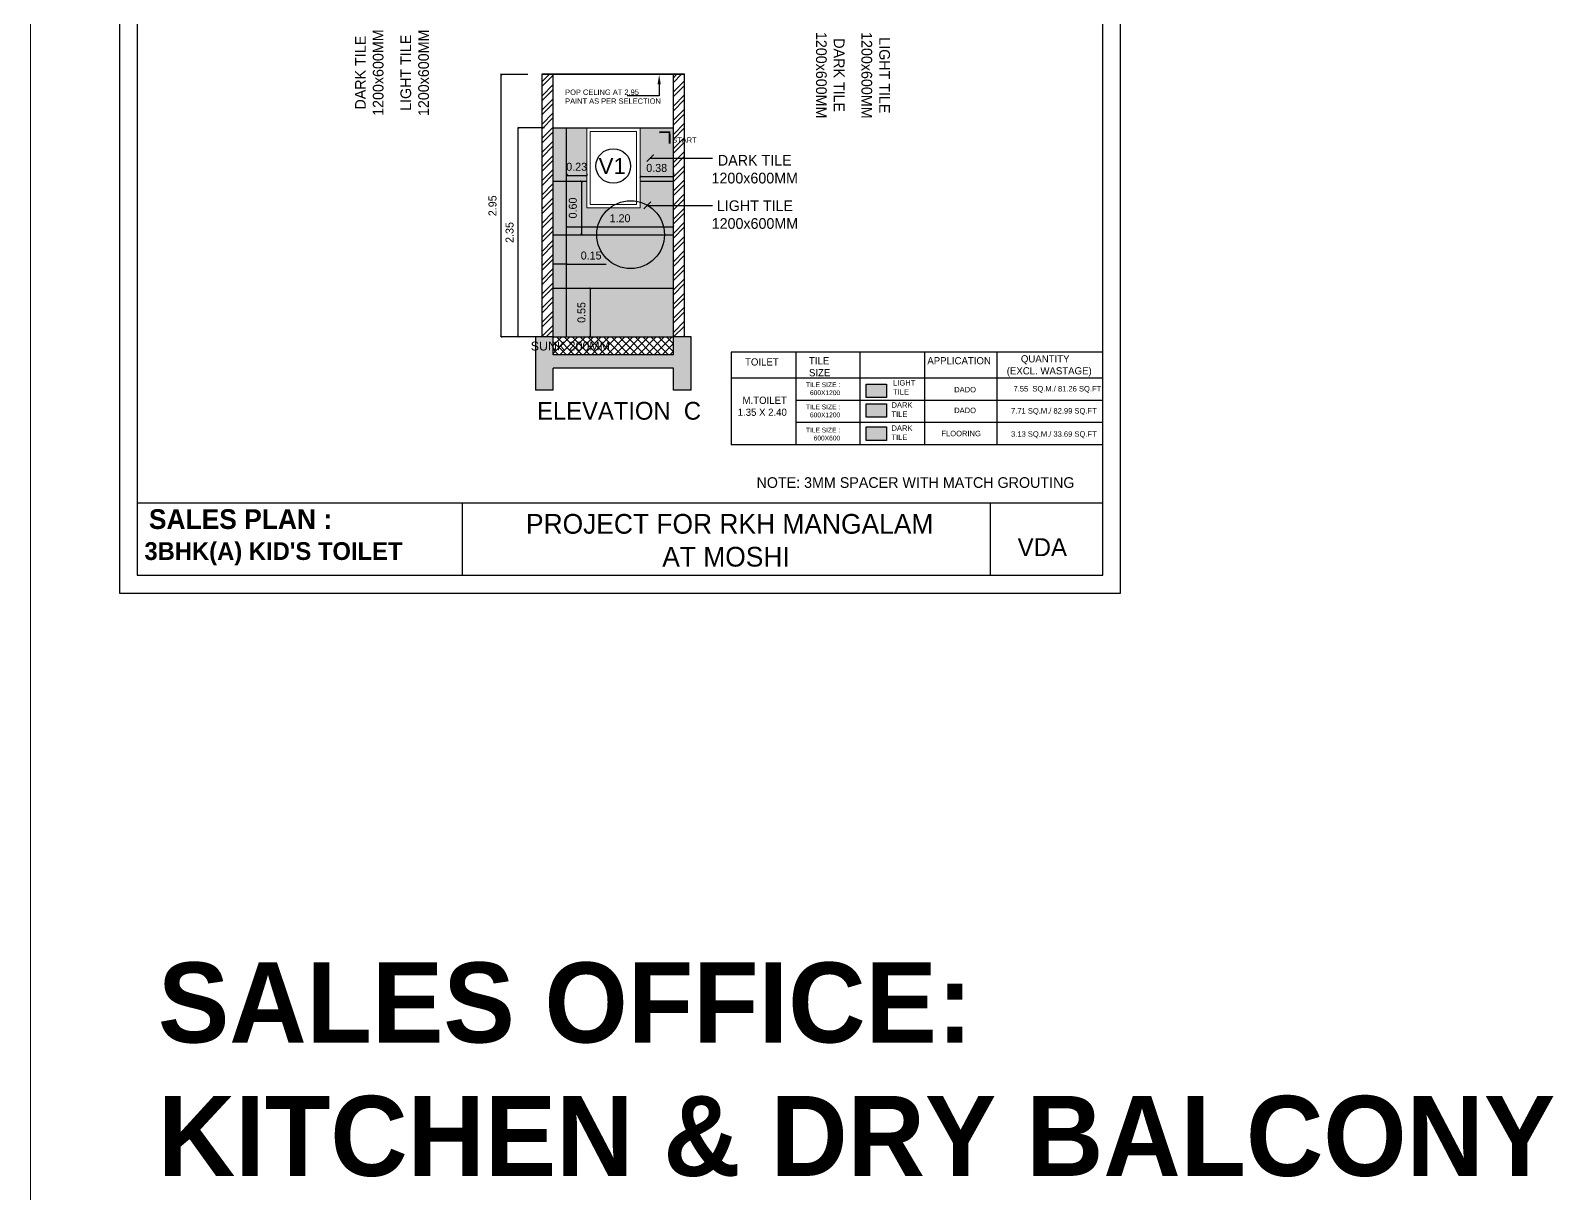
# Model space of a CAD drawing. Header units: metres. Extents: x 494 to 1845, y -666 to 1061.
# Drawn here: x 1814.2 to 1831.33, y 168.97 to 182.05 of the extents above; entities that cross this region are included whole.
import ezdxf
from ezdxf import colors
from ezdxf.entities.mleader import LeaderData, LeaderLine
from ezdxf.math import Vec2, Vec3

# ---------------------------------------------------------------- set-up
doc = ezdxf.new("R2010")
doc.units = ezdxf.units.M
doc.header["$MEASUREMENT"] = 0
doc.linetypes.add('1', pattern=[0])
doc.layers.get('Defpoints').update_dxf_attribs({"color": 12})
for name, color, linetype, lineweight in [('01 WALL', 7, 'Continuous', 25), ('04 TEXT', 7, 'Continuous', 13), ('A-Hatch', 8, 'Continuous', 9), ('ARCHITECTURAL COMMENTS', 2, 'Continuous', 30), ('DIMENSION', 8, 'Continuous', 5), ('Furniture', 8, 'Continuous', 13), ('SUNK', 7, 'Continuous', 13), ('VDA - FALSE CEILING', 7, 'Continuous', 5), ('VDA-Col-slab', 1, 'Continuous', 30), ('VDA-WALL', 250, 'Continuous', 25), ('VDA-WINDOW', 5, 'Continuous', 9), ('VDA_DARK TILES', 8, 'Continuous', 9), ('VDA_LIGHT TILES', 254, 'Continuous', 5)]:
    doc.layers.add(name, color=color, linetype=linetype, lineweight=lineweight)
for name, color, linetype in [('Flooring', 250, 'Continuous'), ('SHEET', 7, 'Continuous'), ('VDA-DIM', 252, '1'), ('VDA-TEXT', 250, '1'), ('VDA-WALL HATCH', 252, 'Continuous'), ('VDA_TILES', 152, '1')]:
    doc.layers.add(name, color=color, linetype=linetype)
doc.styles.add('0.2', font='arial.ttf', dxfattribs={"height": 0.2})
doc.styles.add('arial', font='arial.ttf', dxfattribs={"height": 0.3})
doc.styles.add('NAME PLATE', font='arial.ttf')
doc.styles.add('PDF Century Gothic Bold', font='GOTHICB.TTF')
doc.styles.add('RS', font='GOTHIC.TTF')
doc.styles.get("Standard").update_dxf_attribs({"font": 'arial.ttf'})
doc.dimstyles.new('SMALL', dxfattribs={"dimtxt": 0.16, "dimasz": 0.05, "dimexe": 0, "dimexo": 0, "dimgap": 0.05, "dimtad": 0, "dimdec": 1, "dimzin": 0, "dimdsep": 46, "dimtxsty": 'RS', "dimblk": 'ARCHTICK', "dimcen": 2.5, "dimclrd": 256, "dimclre": 256, "dimclrt": 5, "dimadec": 0, "dimazin": 0, "dimtfac": 1, "dimtofl": 0, "dimtmove": 0, "dimatfit": 3, "dimldrblk": 'ARCHTICK', "dimfxl": 0, "dimtolj": 1, "dimtzin": 0, "dimarcsym": 0})
doc.dimstyles.new('SMALL-1', dxfattribs={"dimtxt": 0.16, "dimasz": 0.035, "dimexe": 0, "dimexo": 0.1, "dimgap": 0.05, "dimtad": 1, "dimzin": 0, "dimdsep": 46, "dimtxsty": 'RS', "dimblk": 'DOT', "dimcen": 2.5, "dimclrd": 256, "dimclre": 256, "dimclrt": 5, "dimadec": 0, "dimazin": 0, "dimtfac": 1, "dimtdec": 3, "dimtofl": 0, "dimtmove": 0, "dimatfit": 3, "dimfxl": 0, "dimtolj": 1, "dimtzin": 0, "dimarcsym": 0})

# ---------------------------------------------------------------- blocks, each defined once
blk = doc.blocks.new('_ArchTick')
at = {"color": 0, "linetype": 'ByBlock', "const_width": 0.15}
blk.add_lwpolyline([(-0.5, -0.5), (0.5, 0.5)], dxfattribs=at)
blk = doc.blocks.new('*D1027')
at = {"layer": 'Defpoints', "color": 0}
for p in [(1819.685, 180.956), (1820.08, 180.956), (1820.08, 178.606)]:
    blk.add_point(p, dxfattribs=at)
at = {"layer": 'VDA-DIM', "lineweight": -2}
for p, q in [((1819.98, 180.956), (1819.685, 180.956)), ((1819.685, 178.606), (1819.685, 180.956)), ((1819.98, 178.606), (1819.685, 178.606))]:
    blk.add_line(p, q, dxfattribs=at)
at = {"layer": 'VDA-DIM', "lineweight": -2, "xscale": 0.025, "yscale": 0.025, "zscale": 0.025}
for p, rotation in [((1819.685, 180.956), 90), ((1819.685, 178.606), 270)]:
    blk.add_blockref('_ArchTick', p, dxfattribs=dict(at, rotation=rotation))
at = {"layer": 'VDA-DIM', "color": 5, "insert": (1819.588, 179.781), "char_height": 0.09, "attachment_point": 5, "rotation": 90, "style": 'RS'}
blk.add_mtext('\\A1;2.35', dxfattribs=at)
blk = doc.blocks.new('*D1028')
at = {"layer": 'Defpoints', "color": 0}
for p in [(1819.493, 181.556), (1819.955, 181.556), (1819.88, 178.606)]:
    blk.add_point(p, dxfattribs=at)
at = {"layer": 'VDA-DIM', "lineweight": -2}
for p, q in [((1819.793, 181.556), (1819.493, 181.556)), ((1819.493, 178.606), (1819.493, 181.556)), ((1819.78, 178.606), (1819.493, 178.606))]:
    blk.add_line(p, q, dxfattribs=at)
at = {"layer": 'VDA-DIM', "lineweight": -2, "xscale": 0.025, "yscale": 0.025, "zscale": 0.025}
for p, rotation in [((1819.493, 181.556), 90), ((1819.493, 178.606), 270)]:
    blk.add_blockref('_ArchTick', p, dxfattribs=dict(at, rotation=rotation))
at = {"layer": 'VDA-DIM', "color": 5, "insert": (1819.396, 180.081), "char_height": 0.09, "attachment_point": 5, "rotation": 90, "style": 'RS'}
blk.add_mtext('\\A1;2.95', dxfattribs=at)
blk = doc.blocks.new('*D1033')
at = {"layer": 'Defpoints', "color": 0}
for p in [(1821.43, 179.843), (1820.23, 179.756), (1821.43, 179.756)]:
    blk.add_point(p, dxfattribs=at)
at = {"layer": 'VDA-DIM', "lineweight": -2}
for p, q in [((1820.23, 179.843), (1820.23, 179.843)), ((1820.23, 179.843), (1821.43, 179.843)), ((1821.43, 179.843), (1821.43, 179.843))]:
    blk.add_line(p, q, dxfattribs=at)
at = {"layer": 'VDA-DIM', "lineweight": -2, "xscale": 0.025, "yscale": 0.025, "zscale": 0.025, "rotation": 180}
blk.add_blockref('_ArchTick', (1820.23, 179.843), dxfattribs=at)
at = {"layer": 'VDA-DIM', "lineweight": -2, "xscale": 0.025, "yscale": 0.025, "zscale": 0.025}
blk.add_blockref('_ArchTick', (1821.43, 179.843), dxfattribs=at)
at = {"layer": 'VDA-DIM', "color": 5, "insert": (1820.83, 179.94), "char_height": 0.09, "attachment_point": 5, "style": 'RS'}
blk.add_mtext('\\A1;1.20', dxfattribs=at)
blk = doc.blocks.new('*D1034')
at = {"layer": 'Defpoints', "color": 0}
for p in [(1820.222, 180.356), (1820.222, 179.756), (1820.397, 179.756)]:
    blk.add_point(p, dxfattribs=at)
at = {"layer": 'VDA-DIM', "lineweight": -2}
for p, q in [((1820.322, 180.356), (1820.397, 180.356)), ((1820.397, 180.356), (1820.397, 179.756)), ((1820.322, 179.756), (1820.397, 179.756))]:
    blk.add_line(p, q, dxfattribs=at)
at = {"layer": 'VDA-DIM', "lineweight": -2, "xscale": 0.025, "yscale": 0.025, "zscale": 0.025}
for p, rotation in [((1820.397, 180.356), 90), ((1820.397, 179.756), 270)]:
    blk.add_blockref('_ArchTick', p, dxfattribs=dict(at, rotation=rotation))
at = {"layer": 'VDA-DIM', "color": 5, "insert": (1820.299, 180.056), "char_height": 0.09, "attachment_point": 5, "rotation": 90, "style": 'RS'}
blk.add_mtext('\\A1;0.60', dxfattribs=at)
blk = doc.blocks.new('*D1035')
at = {"layer": 'Defpoints', "color": 0}
for p in [(1820.23, 180.541), (1820.455, 180.541), (1820.455, 180.422)]:
    blk.add_point(p, dxfattribs=at)
at = {"layer": 'VDA-DIM', "lineweight": -2}
for p, q in [((1820.23, 180.441), (1820.23, 180.422)), ((1820.23, 180.422), (1820.455, 180.422)), ((1820.455, 180.441), (1820.455, 180.422))]:
    blk.add_line(p, q, dxfattribs=at)
at = {"layer": 'VDA-DIM', "lineweight": -2, "xscale": 0.025, "yscale": 0.025, "zscale": 0.025, "rotation": 180}
blk.add_blockref('_ArchTick', (1820.23, 180.422), dxfattribs=at)
at = {"layer": 'VDA-DIM', "lineweight": -2, "xscale": 0.025, "yscale": 0.025, "zscale": 0.025}
blk.add_blockref('_ArchTick', (1820.455, 180.422), dxfattribs=at)
at = {"layer": 'VDA-DIM', "color": 5, "insert": (1820.342, 180.519), "char_height": 0.09, "attachment_point": 5, "style": 'RS'}
blk.add_mtext('\\A1;0.23', dxfattribs=at)
blk = doc.blocks.new('*D1036')
at = {"layer": 'Defpoints', "color": 0}
for p in [(1820.544, 179.156), (1820.493, 178.606), (1820.544, 178.606)]:
    blk.add_point(p, dxfattribs=at)
at = {"layer": 'VDA-DIM', "lineweight": -2}
for p, q in [((1820.493, 179.156), (1820.493, 179.156)), ((1820.493, 179.156), (1820.493, 178.606)), ((1820.493, 178.606), (1820.493, 178.606))]:
    blk.add_line(p, q, dxfattribs=at)
at = {"layer": 'VDA-DIM', "lineweight": -2, "xscale": 0.025, "yscale": 0.025, "zscale": 0.025}
for p, rotation in [((1820.493, 179.156), 90), ((1820.493, 178.606), 270)]:
    blk.add_blockref('_ArchTick', p, dxfattribs=dict(at, rotation=rotation))
at = {"layer": 'VDA-DIM', "color": 5, "insert": (1820.396, 178.881), "char_height": 0.09, "attachment_point": 5, "rotation": 90, "style": 'RS'}
blk.add_mtext('\\A1;0.55', dxfattribs=at)
blk = doc.blocks.new('*D1063')
at = {"layer": 'Defpoints', "color": 0}
for p in [(1820.08, 179.423), (1820.08, 179.326), (1820.23, 179.326)]:
    blk.add_point(p, dxfattribs=at)
at = {"layer": 'VDA-DIM', "lineweight": -2}
for p, q in [((1820.08, 179.423), (1820.08, 179.423)), ((1820.23, 179.423), (1820.08, 179.423)), ((1820.23, 179.423), (1820.23, 179.423)), ((1820.23, 179.423), (1820.672, 179.423))]:
    blk.add_line(p, q, dxfattribs=at)
at = {"layer": 'VDA-DIM', "lineweight": -2, "xscale": 0.025, "yscale": 0.025, "zscale": 0.025, "rotation": 180}
blk.add_blockref('_ArchTick', (1820.08, 179.423), dxfattribs=at)
at = {"layer": 'VDA-DIM', "lineweight": -2, "xscale": 0.025, "yscale": 0.025, "zscale": 0.025}
blk.add_blockref('_ArchTick', (1820.23, 179.423), dxfattribs=at)
at = {"layer": 'VDA-DIM', "color": 5, "insert": (1820.505, 179.521), "char_height": 0.09, "attachment_point": 5, "style": 'RS'}
blk.add_mtext('\\A1;0.15', dxfattribs=at)
blk = doc.blocks.new('*D1064')
at = {"layer": 'Defpoints', "color": 0}
for p in [(1821.43, 180.553), (1821.055, 180.506), (1821.43, 180.409)]:
    blk.add_point(p, dxfattribs=at)
at = {"layer": 'VDA-DIM', "lineweight": -2}
for p, q in [((1821.055, 180.409), (1821.055, 180.409)), ((1821.055, 180.409), (1821.43, 180.409)), ((1821.43, 180.453), (1821.43, 180.409))]:
    blk.add_line(p, q, dxfattribs=at)
at = {"layer": 'VDA-DIM', "lineweight": -2, "xscale": 0.025, "yscale": 0.025, "zscale": 0.025, "rotation": 180}
blk.add_blockref('_ArchTick', (1821.055, 180.409), dxfattribs=at)
at = {"layer": 'VDA-DIM', "lineweight": -2, "xscale": 0.025, "yscale": 0.025, "zscale": 0.025}
blk.add_blockref('_ArchTick', (1821.43, 180.409), dxfattribs=at)
at = {"layer": 'VDA-DIM', "color": 5, "insert": (1821.242, 180.506), "char_height": 0.09, "attachment_point": 5, "style": 'RS'}
blk.add_mtext('\\A1;0.38', dxfattribs=at)

msp = doc.modelspace()

# ---------------------------------------------------------------- hatches: boundary and pattern name
at = {"layer": '01 WALL', "lineweight": 30, "true_color": 0xfcf1d4}
h = msp.add_hatch(color=7, dxfattribs=at)
h.dxf.hatch_style = 1
h.paths.add_polyline_path([(1823.597, 177.5937), (1823.8248, 177.5937), (1823.8248, 177.4418), (1823.597, 177.4418)])
at = {"layer": 'A-Hatch'}
h = msp.add_hatch(color=253, dxfattribs=at)
h.dxf.hatch_style = 1
h.paths.add_polyline_path([(1823.597, 178.0762), (1823.8248, 178.0762), (1823.8248, 177.9244), (1823.597, 177.9244)])
at = {"layer": 'A-Hatch', "true_color": 0x636466}
h = msp.add_hatch(color=251, dxfattribs=at)
h.dxf.hatch_style = 1
h.paths.add_polyline_path([(1823.597, 177.854), (1823.8248, 177.854), (1823.8248, 177.7021), (1823.597, 177.7021)])
at = {"layer": 'SUNK', "lineweight": -2}
h = msp.add_hatch(dxfattribs=at)
h.set_pattern_fill('ANSI37', color=43, scale=0.5, angle=270)
h.set_pattern_definition([(315, (3121.22217, 506.937587), (0.0441941738, 0.0441941738), []), (45, (3121.22217, 506.937587), (-0.0441941738, 0.0441941738), [])])
h.paths.add_polyline_path([(1820.0796, 178.406), (1821.4296, 178.406), (1821.4296, 178.606), (1820.0796, 178.606)])
at = {"layer": 'VDA-WALL HATCH', "lineweight": -2}
h = msp.add_hatch(dxfattribs=at)
h.set_pattern_fill('ANSI32', color=256, scale=0.3, angle=180)
h.set_pattern_definition([(225, (3121.22217, 506.93759), (0.079549513, -0.079549513), []), (225, (3121.16914, 506.93759), (0.079549513, -0.079549513), [])])
h.paths.add_polyline_path([(1819.9546, 181.556), (1820.0796, 181.556), (1820.0796, 178.606), (1819.9546, 178.606)])
h.paths.add_polyline_path([(1821.4296, 181.556), (1821.5546, 181.556), (1821.5546, 178.606), (1821.4296, 178.606)])
h = msp.add_hatch(color=8, dxfattribs=at)
h.dxf.hatch_style = 1
h.paths.add_polyline_path([(1819.8796, 178.606), (1820.0796, 178.606), (1820.0796, 178.406), (1821.4296, 178.406), (1821.4296, 178.606), (1821.6296, 178.606), (1821.6296, 178.006), (1821.4296, 178.006), (1821.4296, 178.256), (1820.0796, 178.256), (1820.0796, 178.006), (1819.8796, 178.006)])
at = {"layer": 'VDA_DARK TILES', "lineweight": 25, "true_color": 0x939598}
h = msp.add_hatch(color=252, dxfattribs=at)
h.dxf.hatch_style = 1
h.paths.add_polyline_path([(1820.0796, 180.956), (1820.0796, 180.356), (1820.4546, 180.356), (1820.4546, 180.956)])
h.paths.add_polyline_path([(1821.0546, 180.956), (1821.0546, 180.356), (1821.2796, 180.356), (1821.2796, 180.956)])
h.paths.add_polyline_path([(1821.2796, 180.956), (1821.2796, 180.356), (1821.4296, 180.356), (1821.4296, 180.956)])
h.paths.add_polyline_path([(1821.2796, 179.756), (1821.2796, 179.156), (1821.4296, 179.156), (1821.4296, 179.756)])
h.paths.add_polyline_path([(1820.0796, 179.756), (1820.0796, 179.156), (1821.2796, 179.156), (1821.2796, 179.756)])
at = {"layer": 'VDA_LIGHT TILES', "lineweight": -2, "true_color": 0xe3e3e3}
h = msp.add_hatch(color=254, dxfattribs=at)
h.dxf.hatch_style = 1
h.paths.add_polyline_path([(1820.0796, 180.356), (1820.0796, 179.756), (1821.2796, 179.756), (1821.2796, 180.356), (1821.0546, 180.356), (1821.0546, 180.056), (1820.4546, 180.056), (1820.4546, 180.356)])
h.paths.add_polyline_path([(1821.2796, 180.356), (1821.2796, 179.756), (1821.4296, 179.756), (1821.4296, 180.356)])
h.paths.add_polyline_path([(1821.2796, 179.156), (1821.2796, 178.606), (1821.4296, 178.606), (1821.4296, 179.156)])
h.paths.add_polyline_path([(1820.0796, 179.156), (1820.0796, 178.606), (1821.2796, 178.606), (1821.2796, 179.156)])

# ---------------------------------------------------------------- linework, layer by layer
at = {"layer": '01 WALL'}
for p, q in [((1815.4002, 176.741), (1826.2591, 176.741)), ((1819.0584, 175.9259), (1819.0584, 176.741)), ((1824.9928, 176.741), (1824.9928, 175.9259))]:
    msp.add_line(p, q, dxfattribs=at)
at = {"layer": '01 WALL', "color": 23, "const_width": 0.02}
msp.add_lwpolyline([(1821.2726, 180.9073), (1821.387, 180.9086), (1821.3884, 180.7798)], dxfattribs=at)
at = {"layer": 'ARCHITECTURAL COMMENTS'}
msp.add_circle((1820.9484, 179.756), 0.3812, dxfattribs=at)
at = {"layer": 'DIMENSION', "color": 6}
msp.add_line((1814.2002, 309.0934), (1814.2002, 141.9928), dxfattribs=at)
at = {"layer": 'Flooring', "color": 0}
for p, q in [((1826.2591, 178.4361), (1822.0801, 178.4361)), ((1822.0801, 178.4361), (1822.0801, 177.3935)), ((1822.8057, 178.4361), (1822.8057, 177.3935)), ((1823.5313, 177.3935), (1823.5313, 178.4361)), ((1824.2569, 177.3935), (1824.2569, 178.4361)), ((1825.0653, 178.4361), (1825.0653, 177.3935)), ((1826.2591, 178.1417), (1822.0801, 178.1417)), ((1826.2591, 177.8923), (1822.8057, 177.8923)), ((1826.2591, 177.6429), (1822.8057, 177.6429)), ((1826.2591, 177.3935), (1822.0801, 177.3935))]:
    msp.add_line(p, q, dxfattribs=at)
msp.add_lwpolyline([(1826.2591, 177.3935), (1826.2591, 178.4361)], dxfattribs=at)
for points in [[(1823.597, 178.0762), (1823.8248, 178.0762), (1823.8248, 177.9244), (1823.597, 177.9244)], [(1823.597, 177.854), (1823.8248, 177.854), (1823.8248, 177.7021), (1823.597, 177.7021)], [(1823.597, 177.5937), (1823.8248, 177.5937), (1823.8248, 177.4418), (1823.597, 177.4418)]]:
    msp.add_lwpolyline(points, close=True, dxfattribs=at)
at = {"layer": 'SHEET'}
for points in [[(1826.4591, 191.6492), (1815.2002, 191.6492), (1815.2002, 175.7259), (1826.4591, 175.7259)], [(1826.2591, 191.4492), (1815.4002, 191.4492), (1815.4002, 175.9259), (1826.2591, 175.9259)]]:
    msp.add_lwpolyline(points, close=True, dxfattribs=at)
at = {"layer": 'VDA - FALSE CEILING', "color": 18, "lineweight": 20}
for p, q in [((1821.5546, 181.566), (1819.9546, 181.566)), ((1821.5546, 181.556), (1819.9546, 181.556))]:
    msp.add_line(p, q, dxfattribs=at)
at = {"layer": 'VDA-Col-slab'}
for p, q in [((1820.0796, 178.606), (1819.8796, 178.606)), ((1819.8796, 178.606), (1819.8796, 178.006)), ((1820.0796, 178.406), (1820.0796, 178.606)), ((1821.6296, 178.606), (1821.4296, 178.606)), ((1821.4296, 178.406), (1821.4296, 178.606)), ((1821.6296, 178.006), (1821.6296, 178.606)), ((1821.4296, 178.406), (1820.0796, 178.406)), ((1820.0796, 178.006), (1820.0796, 178.256)), ((1821.4296, 178.256), (1820.0796, 178.256)), ((1821.4296, 178.006), (1821.4296, 178.256)), ((1820.0796, 178.006), (1819.8796, 178.006)), ((1821.6296, 178.006), (1821.4296, 178.006))]:
    msp.add_line(p, q, dxfattribs=at)
at = {"layer": 'VDA-Col-slab', "color": 18, "lineweight": -3, "true_color": 0x000000}
msp.add_line((1820.0796, 178.606), (1821.4296, 178.606), dxfattribs=at)
at = {"layer": 'VDA-TEXT', "color": 253}
msp.add_circle((1820.7541, 180.5281), 0.1948, dxfattribs=at)
at = {"layer": 'VDA-WALL'}
for p, q in [((1819.9546, 178.606), (1819.9546, 181.566)), ((1820.0796, 178.606), (1820.0796, 181.556)), ((1821.4296, 178.606), (1821.4296, 181.556)), ((1821.5546, 178.606), (1821.5546, 181.566))]:
    msp.add_line(p, q, dxfattribs=at)
at = {"layer": 'VDA-WINDOW', "color": 253}
for points in [[(1821.0546, 180.056), (1821.0546, 180.956), (1820.4546, 180.956), (1820.4546, 180.056)], [(1821.0146, 180.096), (1821.0146, 180.916), (1820.4946, 180.916), (1820.4946, 180.096)]]:
    msp.add_lwpolyline(points, close=True, dxfattribs=at)
at = {"layer": 'VDA_TILES', "color": 0}
for p, q in [((1820.0796, 180.956), (1821.4296, 180.956)), ((1820.2296, 178.606), (1820.2296, 180.956)), ((1820.0796, 180.356), (1820.4546, 180.356)), ((1821.0546, 180.356), (1821.4296, 180.356)), ((1820.0796, 179.756), (1821.4296, 179.756)), ((1820.0796, 179.156), (1821.4296, 179.156))]:
    msp.add_line(p, q, dxfattribs=at)

# ---------------------------------------------------------------- texts
at = {"layer": '04 TEXT', "attachment_point": 1}
for s, insert, char_height, width in [('{\\fCentury Gothic|b0|i0|c0|p34;\\C1; NOTE: 3MM SPACER WITH MATCH GROUTING}', (1822.3201, 177.0287), 0.12, 7.522286), ('{\\fCentury Gothic|b0|i0|c0|p34;VDA}', (1825.3009, 176.3427), 0.201817, 11.162928)]:
    msp.add_mtext(s, dxfattribs=dict(at, insert=insert, char_height=char_height, width=width))
at = {"layer": 'Flooring', "color": 0, "attachment_point": 1}
for s, insert, char_height, width in [('{\\fCentury Gothic|b0|i0|c0|p34;\\C0;TOILET}', (1822.2354, 178.3654), 0.080848, 0.434933), ('{\\fCentury Gothic|b0|i0|c0|p34;\\C0;TILE SIZE}', (1822.9544, 178.3792), 0.080848, 0.434933), ('{\\fCentury Gothic|b0|i0|c0|p34;\\C0;APPLICATION}', (1824.2851, 178.3792), 0.080848, 0.780203), ('{\\fCentury Gothic|b0|i0|c0|p34;\\W5.30809;  \\W1;QUANTITY ^J\\W5.30809; \\W1;(EXCL. WASTAGE)}', (1825.0186, 178.4003), 0.080848, 1.230021), ('{\\fCentury Gothic|b0|i0|c0|p34;LIGHT TILE}', (1823.9006, 178.1209), 0.061494, 0.0896), ('{\\fCentury Gothic|b0|i0|c0|p34;DADO}', (1824.5872, 178.0445), 0.061494, 0.0896), ('\\pi0.15360;{\\fCentury Gothic|b0|i0|c0|p34;M.TOILET  }\\P\\pi0.09889;{\\fCentury Gothic|b0|i0|c0|p34;1.35 X 2.40}', (1822.0537, 177.9345), 0.080848, 0.777615), ('{\\fCentury Gothic|b0|i0|c0|p34;DARK TILE}', (1823.8822, 177.8716), 0.061494, 0.0896), ('{\\fCentury Gothic|b0|i0|c0|p34;DADO}', (1824.5872, 177.8109), 0.061494, 0.0896), ('{\\fCentury Gothic|b0|i0|c0|p34;DARK TILE}', (1823.8822, 177.6113), 0.061494, 0.0896), ('{\\fCentury Gothic|b0|i0|c0|p34;FLOORING}', (1824.4437, 177.5506), 0.061494, 0.0896)]:
    msp.add_mtext(s, dxfattribs=dict(at, insert=insert, char_height=char_height, width=width))
at = {"layer": 'Flooring', "color": 0, "char_height": 0.053898, "width": 0.711795, "attachment_point": 9, "rotation": 0}
for s, insert in [('{\\fCentury Gothic|b0|i0|c0|p34;TILE SIZE :\\P600X1200}', (1823.305, 177.9509)), ('{\\fCentury Gothic|b0|i0|c0|p34;TILE SIZE :\\P600X1200}', (1823.305, 177.7015)), ('{\\fCentury Gothic|b0|i0|c0|p34;TILE SIZE :\\P600X600}', (1823.305, 177.4412))]:
    msp.add_mtext(s, dxfattribs=dict(at, insert=insert))
at = {"layer": 'Furniture', "color": 5, "char_height": 0.061494, "width": 1.165376, "attachment_point": 1}
for s, insert in [('\\pt10;{\\fCentury Gothic|b0|i0|c0|p34;7.55  SQ.M./ 81.26 SQ.FT}', (1825.2539, 178.0543)), ('{\\fCentury Gothic|b0|i0|c0|p34;\\C0;7.71 SQ.M./ 82.99 SQ.FT}', (1825.2267, 177.8056)), ('{\\fCentury Gothic|b0|i0|c0|p34;\\C0;3.13 SQ.M./ 33.69 SQ.FT}', (1825.2267, 177.5453))]:
    msp.add_mtext(s, dxfattribs=dict(at, insert=insert))
at = {"layer": 'SHEET', "width": 5.702789, "attachment_point": 5, "style": 'NAME PLATE'}
for s, insert, char_height in [('{\\fCentury Gothic|b1|i0|c0|p34;SALES PLAN :}', (1816.5621, 176.556), 0.221775), ('{\\fCentury Gothic|b0|i0|c0|p34; PROJECT FOR RKH MANGALAM\\PAT MOSHI}', (1822.0214, 176.3179), 0.221775), ("{\\fCentury Gothic|b1|i0|c0|p34;3BHK(A) KID'S TOILET}", (1816.9325, 176.1681), 0.2)]:
    msp.add_mtext(s, dxfattribs=dict(at, insert=insert, char_height=char_height))
at = {"layer": 'VDA-TEXT', "char_height": 0.12, "width": 1.394661, "style": '0.2'}
for s, insert, attachment_point, rotation in [('{\\fCentury Gothic|b0|i0|c0|p34;DARK TILE \\P1200x600MM}', (1817.8499, 181.578), 2, 90), ('{\\fCentury Gothic|b0|i0|c0|p34;LIGHT TILE \\P1200x600MM', (1818.3606, 181.5761), 2, 90), ('{\\fCentury Gothic|b0|i0|c0|p34;DARK TILE \\P1200x600MM}', (1823.0321, 181.5495), 8, 270), ('{\\fCentury Gothic|b0|i0|c0|p34;LIGHT TILE \\P1200x600MM', (1823.5428, 181.5476), 8, 270)]:
    msp.add_mtext(s, dxfattribs=dict(at, insert=insert, attachment_point=attachment_point, rotation=rotation))
at = {"layer": 'VDA-TEXT'}
for s, insert, char_height, width, attachment_point, style in [('POP CELING AT 2.95\\PPAINT AS PER SELECTION', (1820.2127, 181.2272), 0.06, 1.314504061156185e-11, 7, 'arial'), ('{\\fCentury Gothic|b0|i0|c0|p34;DARK TILE \\P1200x600MM}', (1822.3447, 180.6524), 0.12, 1.394661, 2, '0.2'), ('{\\fCentury Gothic|b0|i0|c0|p34;LIGHT TILE \\P1200x600MM', (1822.3466, 180.1417), 0.12, 1.394661, 2, '0.2'), ('\\pi0.43168;SUNK 200MM', (1820.7181, 178.4522), 0.1, 1.314504061156185e-11, 9, 'arial'), ('{\\fCentury Gothic|b0|i0|c0|p34;ELEVATION  C}', (1820.8188, 177.8757), 0.2, 2.207254, 2, '0.2')]:
    msp.add_mtext(s, dxfattribs=dict(at, insert=insert, char_height=char_height, width=width, attachment_point=attachment_point, style=style))
at = {"layer": 'VDA-TEXT', "color": 7, "insert": (1821.6913, 180.8506), "char_height": 0.06, "width": 0.951781, "attachment_point": 3, "style": 'arial'}
msp.add_mtext('START ', dxfattribs=at)
at = {"layer": 'VDA-TEXT', "color": 253, "insert": (1820.8959, 180.4385), "char_height": 0.18, "width": 2.162233, "attachment_point": 9, "style": 'PDF Century Gothic Bold'}
msp.add_mtext('{\\fArial|b0|i0|c0|p34;V1}', dxfattribs=at)
at = {"layer": 'VDA-TEXT', "insert": (1815.6335, 171.5721), "char_height": 0.9, "width": 48.613576, "attachment_point": 1}
msp.add_mtext('{\\fCentury Gothic|b1|i0|c0|p34;SALES OFFICE:\\PKITCHEN & DRY BALCONY}', dxfattribs=at)

# ---------------------------------------------------------------- dimensions: what is measured, and where the dimension line sits
at = {"layer": 'VDA-DIM'}
for base, p1, p2, angle, picture, middle in [((1819.4933, 181.556), (1819.8796, 178.606), (1819.9546, 181.556), 270, '*D1028', (1819.4933, 180.081)), ((1819.685, 180.956), (1820.0796, 178.606), (1820.0796, 180.956), 270, '*D1027', (1819.685, 179.781)), ((1820.4546441754, 180.4220682094), (1820.2296441754, 180.5405890398), (1820.4546441754, 180.5405890398), 180, '*D1035', (1820.3421441754, 180.4220682094))]:
    dim = msp.add_linear_dim(base=base, p1=p1, p2=p2, angle=angle, dimstyle='SMALL-1', override={"dimtxt": 0.09, "dimasz": 0.025, "dimblk": 'ArchTick'}, dxfattribs=at)
    dim.commit()
    dim.dimension.update_dxf_attribs({"geometry": picture, "text_midpoint": middle, "dimtype": 160})
dim = msp.add_linear_dim(base=(1821.4296441754, 180.408757672), p1=(1821.0546441754, 180.5060201545), p2=(1821.4296441754, 180.5527492356), dimstyle='SMALL-1', override={"dimtxt": 0.09, "dimasz": 0.025, "dimblk": 'ArchTick'}, dxfattribs=at)
dim.commit()
dim.dimension.update_dxf_attribs({"geometry": '*D1064', "text_midpoint": (1821.2421441754, 180.5060214382)})
for base, p1, p2, angle, picture, middle in [((1820.3966, 179.756), (1820.2224, 180.356), (1820.2224, 179.756), 90, '*D1034', (1820.2993, 180.056)), ((1821.4296, 179.8432), (1820.2296, 179.756), (1821.4296, 179.756), 180, '*D1033', (1820.8296, 179.9405)), ((1820.4933, 178.606), (1820.5444, 179.156), (1820.5444, 178.606), 90, '*D1036', (1820.3961, 178.881))]:
    dim = msp.add_linear_dim(base=base, p1=p1, p2=p2, angle=angle, dimstyle='SMALL-1', override={"dimtxt": 0.09, "dimasz": 0.025, "dimblk": 'ArchTick'}, dxfattribs=at)
    dim.commit()
    dim.dimension.update_dxf_attribs({"geometry": picture, "text_midpoint": middle})
dim = msp.add_linear_dim(base=(1820.0796, 179.4233), p1=(1820.2296, 179.326), p2=(1820.0796, 179.326), dimstyle='SMALL-1', override={"dimtxt": 0.09, "dimasz": 0.025, "dimblk": 'ArchTick'}, dxfattribs=at)
dim.commit()
dim.dimension.update_dxf_attribs({"geometry": '*D1063', "text_midpoint": (1820.5052, 179.4233), "dimtype": 160})

# ---------------------------------------------------------------- leaders
at = {"layer": 'VDA-TEXT', "color": 1}
for points in [[(1821.1697, 180.6168, -0.0015), (1821.3762, 180.6168, -0.0015), (1821.8692, 180.6168, -0.0015)], [(1821.1357, 180.0858, 0.0014), (1821.8692, 180.0858, 0.0014)]]:
    msp.add_leader(points, dimstyle='SMALL', override={"dimasz": 0.08, "dimfxl": 0.3, "dimarcsym": 1}, dxfattribs=at)
at = {"layer": 'VDA-TEXT', "color": 252}
ml = msp.add_multileader_mtext('Standard', dxfattribs=at)
ml.set_content('', color=252)
ml.set_leader_properties()
ml.build(insert=Vec2(0, 0))
ml.multileader.update_dxf_attribs({"dogleg_length": 0.36, "arrow_head_size": 0.11})
ctx = ml.context
ctx.base_point, ctx.char_height, ctx.arrow_head_size, ctx.landing_gap_size, ctx.plane_origin, ctx.plane_x_axis, ctx.plane_y_axis = Vec3(1820.9099, 181.3184), 0.18, 0.11, 0.09, Vec3(1821.2699, 181.6977), Vec3(-1, 0), Vec3(0, -1)
notes = []
notes.append((ctx, [(0, (1, 1, 0), (1821.2699, 181.3184), (-1, 0), 0.36, [(0, [(1821.2699, 181.556)], 0, [])])]))
ctx.mtext.insert, ctx.mtext.text_direction, ctx.mtext.rotation, ctx.mtext.flow_direction = Vec3(1820.8199, 181.2284), Vec3(-1, 0), 3.1415927, 5
for ctx, leaders in notes:
    for number, flags, end, landing, length, lines in leaders:
        leader = LeaderData()
        leader.index, (leader.has_last_leader_line, leader.has_dogleg_vector, leader.attachment_direction) = number, flags
        leader.last_leader_point, leader.dogleg_vector, leader.dogleg_length = Vec3(end), Vec3(landing), length
        for number, points, colour, breaks in lines:
            line = LeaderLine()
            line.index, line.vertices, line.color, line.breaks = number, Vec3.list(points), colors.encode_raw_color(colour), breaks
            leader.lines.append(line)
        ctx.leaders.append(leader)

doc.saveas('drawing.dxf')
